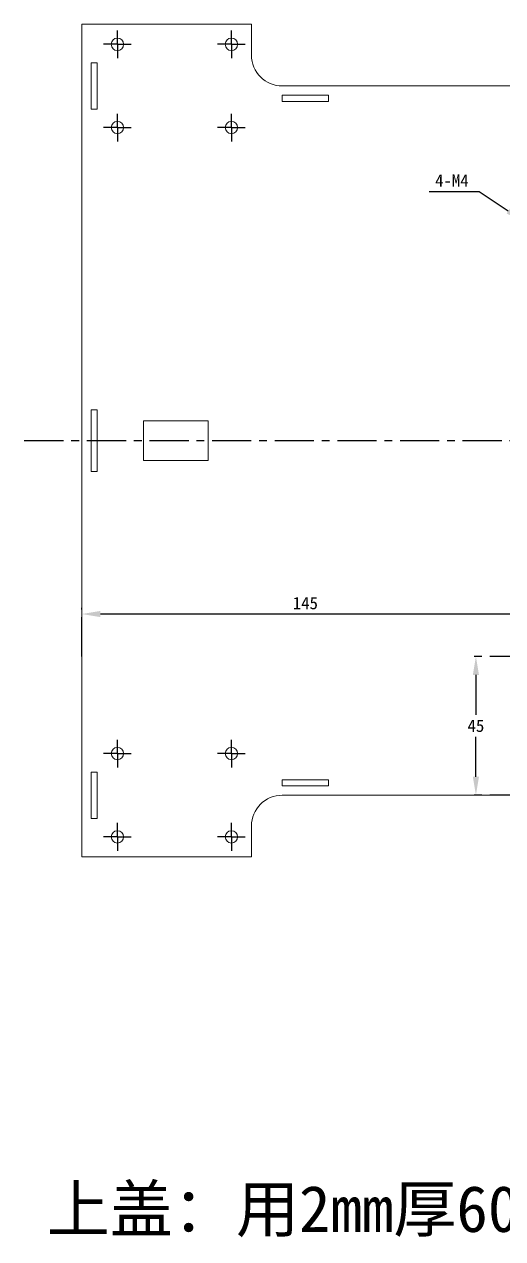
# Model space of a CAD drawing. Header units: millimetres. Extents: x -1259 to 2179, y 223 to 757.
# Drawn here: x -571.5 to -416.3, y 225.2 to 619 of the extents above; entities that cross this region are included whole.
import ezdxf

# ---------------------------------------------------------------- set-up
doc = ezdxf.new("R2010")
doc.units = ezdxf.units.MM
doc.header["$PDSIZE"] = -1
doc.linetypes.add('CENTERX2', pattern=[20.32, 12.7, -2.54, 2.54, -2.54])
doc.layers.add('10', color=7, linetype='Continuous')
doc.dimstyles.new('ISO-25', dxfattribs={"dimtxt": 2.5, "dimasz": 2.5, "dimexe": 1.25, "dimexo": 0.625, "dimtad": 1, "dimtxsty": 'Standard', "dimcen": 2.5, "dimadec": 0, "dimazin": 0, "dimtfac": 1, "dimtmove": 0, "dimatfit": 3, "dimfxl": 1, "dimarcsym": 0})

# ---------------------------------------------------------------- blocks, each defined once
blk = doc.blocks.new('SW_CENTERMARKSYMBOL_8')
at = {"layer": '10', "color": 0}
for p, q in [((0, 2.5), (0, 4.5)), ((-2.5, 0), (-4.5, 0)), ((0, 0), (-2.5, 0)), ((0, 0), (0, 2.5)), ((0, 0), (0, -2.5)), ((0, 0), (2.5, 0)), ((2.5, 0), (4.5, 0)), ((0, -2.5), (0, -4.5))]:
    blk.add_line(p, q, dxfattribs=at)
blk = doc.blocks.new('SW_CENTERMARKSYMBOL_9')
at = {"layer": '10', "color": 0}
for p, q in [((0, 2.5), (0, 4.5)), ((-2.5, 0), (-4.5, 0)), ((0, 0), (-2.5, 0)), ((0, 0), (0, 2.5)), ((0, 0), (0, -2.5)), ((0, 0), (2.5, 0)), ((2.5, 0), (4.5, 0)), ((0, -2.5), (0, -4.5))]:
    blk.add_line(p, q, dxfattribs=at)
blk = doc.blocks.new('SW_CENTERMARKSYMBOL_10')
at = {"layer": '10', "color": 0}
for p, q in [((0, 2.5), (0, 4.5)), ((-2.5, 0), (-4.5, 0)), ((0, 0), (-2.5, 0)), ((0, 0), (0, 2.5)), ((0, 0), (0, -2.5)), ((0, 0), (2.5, 0)), ((2.5, 0), (4.5, 0)), ((0, -2.5), (0, -4.5))]:
    blk.add_line(p, q, dxfattribs=at)
blk = doc.blocks.new('SW_CENTERMARKSYMBOL_11')
at = {"layer": '10', "color": 0}
for p, q in [((0, 2.5), (0, 4.5)), ((-2.5, 0), (-4.5, 0)), ((0, 0), (-2.5, 0)), ((0, 0), (0, 2.5)), ((0, 0), (0, -2.5)), ((0, 0), (2.5, 0)), ((2.5, 0), (4.5, 0)), ((0, -2.5), (0, -4.5))]:
    blk.add_line(p, q, dxfattribs=at)
blk = doc.blocks.new('SW_CENTERMARKSYMBOL_12')
at = {"layer": '10', "color": 0}
for p, q in [((0, 2.5), (0, 4.5)), ((-2.5, 0), (-4.5, 0)), ((0, 0), (-2.5, 0)), ((0, 0), (0, 2.5)), ((0, 0), (0, -2.5)), ((0, 0), (2.5, 0)), ((2.5, 0), (4.5, 0)), ((0, -2.5), (0, -4.5))]:
    blk.add_line(p, q, dxfattribs=at)
blk = doc.blocks.new('SW_CENTERMARKSYMBOL_13')
at = {"layer": '10', "color": 0}
for p, q in [((0, 2.5), (0, 4.5)), ((-2.5, 0), (-4.5, 0)), ((0, 0), (-2.5, 0)), ((0, 0), (0, 2.5)), ((0, 0), (0, -2.5)), ((0, 0), (2.5, 0)), ((2.5, 0), (4.5, 0)), ((0, -2.5), (0, -4.5))]:
    blk.add_line(p, q, dxfattribs=at)
blk = doc.blocks.new('SW_CENTERMARKSYMBOL_14')
at = {"layer": '10', "color": 0}
for p, q in [((0, 2.5), (0, 4.5)), ((-2.5, 0), (-4.5, 0)), ((0, 0), (-2.5, 0)), ((0, 0), (0, 2.5)), ((0, 0), (0, -2.5)), ((0, 0), (2.5, 0)), ((2.5, 0), (4.5, 0)), ((0, -2.5), (0, -4.5))]:
    blk.add_line(p, q, dxfattribs=at)
blk = doc.blocks.new('SW_CENTERMARKSYMBOL_15')
at = {"layer": '10', "color": 0}
for p, q in [((0, 2.5), (0, 4.5)), ((-2.5, 0), (-4.5, 0)), ((0, 0), (-2.5, 0)), ((0, 0), (0, 2.5)), ((0, 0), (0, -2.5)), ((0, 0), (2.5, 0)), ((2.5, 0), (4.5, 0)), ((0, -2.5), (0, -4.5))]:
    blk.add_line(p, q, dxfattribs=at)
blk = doc.blocks.new('SW_CENTERMARKSYMBOL_43')
at = {"layer": '10', "color": 0}
for p, q in [((0, 2.5), (0, 4.25)), ((-2.5, 0), (-4.25, 0)), ((0, 0), (-2.5, 0)), ((0, 0), (0, 2.5)), ((0, 0), (0, -2.5)), ((0, 0), (2.5, 0)), ((2.5, 0), (4.25, 0)), ((0, -2.5), (0, -4.25))]:
    blk.add_line(p, q, dxfattribs=at)
blk = doc.blocks.new('SW_CENTERMARKSYMBOL_44')
at = {"layer": '10', "color": 0}
for p, q in [((0, 2.5), (0, 4.5)), ((-2.5, 0), (-4.5, 0)), ((0, 0), (-2.5, 0)), ((0, 0), (0, 2.5)), ((0, 0), (0, -2.5)), ((0, 0), (2.5, 0)), ((2.5, 0), (4.5, 0)), ((0, -2.5), (0, -4.5))]:
    blk.add_line(p, q, dxfattribs=at)
blk = doc.blocks.new('SW_CENTERMARKSYMBOL_45')
at = {"layer": '10', "color": 0}
for p, q in [((0, 2.5), (0, 4.5)), ((-2.5, 0), (-4.5, 0)), ((0, 0), (-2.5, 0)), ((0, 0), (0, 2.5)), ((0, 0), (0, -2.5)), ((0, 0), (2.5, 0)), ((2.5, 0), (4.5, 0)), ((0, -2.5), (0, -4.5))]:
    blk.add_line(p, q, dxfattribs=at)
blk = doc.blocks.new('SW_CENTERMARKSYMBOL_46')
at = {"layer": '10', "color": 0}
for p, q in [((0, 2.5), (0, 4.5)), ((-2.5, 0), (-4.5, 0)), ((0, 0), (-2.5, 0)), ((0, 0), (0, 2.5)), ((0, 0), (0, -2.5)), ((0, 0), (2.5, 0)), ((2.5, 0), (4.5, 0)), ((0, -2.5), (0, -4.5))]:
    blk.add_line(p, q, dxfattribs=at)
blk = doc.blocks.new('SW_CENTERMARKSYMBOL_47')
at = {"layer": '10', "color": 0}
for p, q in [((0, 2.5), (0, 4.5)), ((-2.5, 0), (-4.5, 0)), ((0, 0), (-2.5, 0)), ((0, 0), (0, 2.5)), ((0, 0), (0, -2.5)), ((0, 0), (2.5, 0)), ((2.5, 0), (4.5, 0)), ((0, -2.5), (0, -4.5))]:
    blk.add_line(p, q, dxfattribs=at)
blk = doc.blocks.new('SW_CENTERMARKSYMBOL_48')
at = {"layer": '10', "color": 0}
for p, q in [((0, 2.5), (0, 4.5)), ((-2.5, 0), (-4.5, 0)), ((0, 0), (-2.5, 0)), ((0, 0), (0, 2.5)), ((0, 0), (0, -2.5)), ((0, 0), (2.5, 0)), ((2.5, 0), (4.5, 0)), ((0, -2.5), (0, -4.5))]:
    blk.add_line(p, q, dxfattribs=at)
blk = doc.blocks.new('SW_CENTERMARKSYMBOL_49')
at = {"layer": '10', "color": 0}
for p, q in [((0, 2.5), (0, 4.5)), ((-2.5, 0), (-4.5, 0)), ((0, 0), (-2.5, 0)), ((0, 0), (0, 2.5)), ((0, 0), (0, -2.5)), ((0, 0), (2.5, 0)), ((2.5, 0), (4.5, 0)), ((0, -2.5), (0, -4.5))]:
    blk.add_line(p, q, dxfattribs=at)
blk = doc.blocks.new('SW_CENTERMARKSYMBOL_50')
at = {"layer": '10', "color": 0}
for p, q in [((0, 2.5), (0, 4.5)), ((-2.5, 0), (-4.5, 0)), ((0, 0), (-2.5, 0)), ((0, 0), (0, 2.5)), ((0, 0), (0, -2.5)), ((0, 0), (2.5, 0)), ((2.5, 0), (4.5, 0)), ((0, -2.5), (0, -4.5))]:
    blk.add_line(p, q, dxfattribs=at)
blk = doc.blocks.new('*D166')
at = {"color": 3, "lineweight": -2, "transparency": 16777216}
for p, q in [((-440.07, 564.8), (-423.88, 564.8)), ((-423.88, 564.8), (-414.44, 558.47)), ((-406.13, 552.9), (-409.45, 555.13)), ((-401.15, 549.56), (-396.16, 546.21))]:
    blk.add_line(p, q, dxfattribs=at)
at = {"color": 3, "linetype": 'CENTERX2', "transparency": 16777216}
for points in [[(-413.88, 559.3), (-414.99, 557.64), (-409.45, 555.13)], [(-400.59, 550.39), (-401.7, 548.72), (-406.13, 552.9)]]:
    blk.add_solid(points, dxfattribs=at)
at = {"layer": 'Defpoints', "color": 0, "linetype": 'CENTERX2', "transparency": 16777216}
for p in [(-409.45, 555.13), (-406.13, 552.9)]:
    blk.add_point(p, dxfattribs=at)
at = {"color": 3, "linetype": 'CENTERX2', "transparency": 16777216, "insert": (-432.74, 568.33), "char_height": 4, "attachment_point": 5}
blk.add_mtext('4-M4', dxfattribs=at)
blk = doc.blocks.new('*D169')
at = {"color": 3, "linetype": 'CENTERX2', "lineweight": -2, "transparency": 16777216}
for p, q in [((-407.79, 414.01), (-426.95, 414.01)), ((-407.79, 369.01), (-426.95, 369.01))]:
    blk.add_line(p, q, dxfattribs=at)
at = {"color": 3, "lineweight": -2, "transparency": 16777216}
for p, q in [((-424.95, 408.01), (-424.95, 395.04)), ((-424.95, 375.01), (-424.95, 387.99))]:
    blk.add_line(p, q, dxfattribs=at)
at = {"color": 3, "linetype": 'CENTERX2', "transparency": 16777216}
for points in [[(-425.95, 408.01), (-423.95, 408.01), (-424.95, 414.01)], [(-425.95, 375.01), (-423.95, 375.01), (-424.95, 369.01)]]:
    blk.add_solid(points, dxfattribs=at)
at = {"layer": 'Defpoints', "color": 0, "linetype": 'CENTERX2', "transparency": 16777216}
for p in [(-407.79, 414.01), (-424.95, 369.01), (-407.79, 369.01)]:
    blk.add_point(p, dxfattribs=at)
at = {"color": 3, "linetype": 'CENTERX2', "transparency": 16777216, "insert": (-424.95, 391.51), "char_height": 4, "attachment_point": 5}
blk.add_mtext('45', dxfattribs=at)
blk = doc.blocks.new('*D170')
at = {"color": 3, "linetype": 'CENTERX2', "lineweight": -2, "transparency": 16777216}
for p, q in [((-552.79, 414.01), (-552.79, 429.77)), ((-407.79, 414.01), (-407.79, 429.77))]:
    blk.add_line(p, q, dxfattribs=at)
at = {"color": 3, "lineweight": -2, "transparency": 16777216}
blk.add_line((-413.79, 427.77), (-546.79, 427.77), dxfattribs=at)
at = {"color": 3, "linetype": 'CENTERX2', "transparency": 16777216}
for points in [[(-546.79, 428.77), (-546.79, 426.77), (-552.79, 427.77)], [(-413.79, 428.77), (-413.79, 426.77), (-407.79, 427.77)]]:
    blk.add_solid(points, dxfattribs=at)
at = {"layer": 'Defpoints', "color": 0, "linetype": 'CENTERX2', "transparency": 16777216}
for p in [(-552.79, 427.77), (-552.79, 414.01), (-407.79, 414.01)]:
    blk.add_point(p, dxfattribs=at)
at = {"color": 3, "linetype": 'CENTERX2', "transparency": 16777216, "insert": (-480.29, 431.29), "char_height": 4, "attachment_point": 5}
blk.add_mtext('145', dxfattribs=at)

msp = doc.modelspace()

# ---------------------------------------------------------------- linework, layer by layer
at = {"color": 7, "linetype": 'Continuous', "lineweight": 15}
for p, q in [((-552.791, 349.012), (-552.791, 619.012)), ((-552.791, 619.012), (-497.791, 619.012)), ((-497.791, 619.012), (-497.791, 609.012)), ((-549.791, 606.512), (-547.791, 606.512)), ((-549.791, 591.512), (-549.791, 606.512)), ((-547.791, 606.512), (-547.791, 591.512)), ((-487.791, 599.012), (-377.791, 599.012)), ((-487.791, 596.012), (-472.791, 596.012)), ((-487.791, 594.012), (-487.791, 596.012)), ((-472.791, 596.012), (-472.791, 594.012)), ((-547.791, 591.512), (-549.791, 591.512)), ((-472.791, 594.012), (-487.791, 594.012)), ((-549.791, 494.012), (-547.791, 494.012)), ((-549.791, 474.012), (-549.791, 494.012)), ((-547.791, 494.012), (-547.791, 474.012)), ((-532.791, 490.462), (-532.791, 477.562)), ((-511.791, 490.462), (-532.791, 490.462)), ((-511.791, 477.562), (-511.791, 490.462)), ((-532.791, 477.562), (-511.791, 477.562)), ((-547.791, 474.012), (-549.791, 474.012)), ((-549.791, 376.512), (-547.791, 376.512)), ((-549.791, 361.512), (-549.791, 376.512)), ((-547.791, 376.512), (-547.791, 361.512)), ((-487.791, 372.012), (-487.791, 374.012)), ((-487.791, 374.012), (-472.791, 374.012)), ((-472.791, 372.012), (-487.791, 372.012)), ((-472.791, 374.012), (-472.791, 372.012)), ((-487.791, 369.012), (-377.791, 369.012)), ((-547.791, 361.512), (-549.791, 361.512)), ((-497.791, 349.012), (-497.791, 359.012)), ((-497.791, 349.012), (-552.791, 349.012))]:
    msp.add_line(p, q, dxfattribs=at)
at = {"color": 1, "linetype": 'CENTERX2'}
msp.add_line((-571.494, 484.012), (-117.221, 484.012), dxfattribs=at)
at = {"color": 7, "linetype": 'Continuous', "lineweight": 15}
for centre in [(-541.291, 612.512), (-504.291, 612.512), (-541.291, 585.512), (-504.291, 585.512), (-541.291, 382.512), (-504.291, 382.512), (-541.291, 355.512), (-504.291, 355.512)]:
    msp.add_circle(centre, 2, dxfattribs=at)
for centre, start, end in [((-487.791, 609.012), 180, 270), ((-487.791, 359.012), 90, 180)]:
    msp.add_arc(centre, 10, start, end, dxfattribs=at)

# ---------------------------------------------------------------- block references
at = {"layer": '10'}
for name, p in [('SW_CENTERMARKSYMBOL_15', (-541.291, 612.512)), ('SW_CENTERMARKSYMBOL_50', (-541.291, 612.512)), ('SW_CENTERMARKSYMBOL_12', (-504.291, 612.512)), ('SW_CENTERMARKSYMBOL_47', (-504.291, 612.512)), ('SW_CENTERMARKSYMBOL_14', (-541.291, 585.512)), ('SW_CENTERMARKSYMBOL_49', (-541.291, 585.512)), ('SW_CENTERMARKSYMBOL_13', (-504.291, 585.512)), ('SW_CENTERMARKSYMBOL_48', (-504.291, 585.512)), ('SW_CENTERMARKSYMBOL_10', (-541.291, 382.512)), ('SW_CENTERMARKSYMBOL_45', (-541.291, 382.512)), ('SW_CENTERMARKSYMBOL_9', (-504.291, 382.512)), ('SW_CENTERMARKSYMBOL_44', (-504.291, 382.512)), ('SW_CENTERMARKSYMBOL_11', (-541.291, 355.512)), ('SW_CENTERMARKSYMBOL_46', (-541.291, 355.512)), ('SW_CENTERMARKSYMBOL_8', (-504.291, 355.512)), ('SW_CENTERMARKSYMBOL_43', (-504.291, 355.512))]:
    msp.add_blockref(name, p, dxfattribs=at)

# ---------------------------------------------------------------- texts
at = {"color": 1, "linetype": 'CENTERX2', "insert": (-564.2, 242.379), "char_height": 15, "attachment_point": 1}
msp.add_mtext_dynamic_manual_height_columns('{\\fSimSun|b0|i0|c134|p2;\\C40;\\c3266552;上盖：用2mm厚6061铝板加工，数量1个}', width=490.11574, gutter_width=17.5, heights=[0], dxfattribs=at)

# ---------------------------------------------------------------- dimensions: what is measured, and where the dimension line sits
at = {"color": 1, "linetype": 'CENTERX2'}
dim = msp.add_diameter_dim_2p(p1=(-406.13, 552.898), p2=(-409.452, 555.126), text='4-M4', dimstyle='ISO-25', override={"dimtxt": 4, "dimasz": 6, "dimexe": 2, "dimexo": 0, "dimgap": 1.524, "dimtih": 1, "dimtoh": 1, "dimclrd": 3, "dimclre": 3, "dimclrt": 3, "dimadec": 2, "dimtzin": 0}, dxfattribs=at)
dim.commit()
dim.dimension.update_dxf_attribs({"geometry": '*D166', "text_midpoint": (-432.739, 564.804), "dimtype": 163})
dim = msp.add_linear_dim(base=(-552.791, 427.765), p1=(-407.791, 414.012), p2=(-552.791, 414.012), dimstyle='ISO-25', override={"dimtxt": 4, "dimasz": 6, "dimexe": 2, "dimexo": 0, "dimgap": 1.524, "dimtih": 1, "dimtoh": 1, "dimclrd": 3, "dimclre": 3, "dimclrt": 3, "dimadec": 2, "dimtzin": 0}, dxfattribs=at)
dim.commit()
dim.dimension.update_dxf_attribs({"geometry": '*D170', "text_midpoint": (-480.291, 431.289)})
dim = msp.add_linear_dim(base=(-424.953, 369.012), p1=(-407.791, 414.012), p2=(-407.791, 369.012), angle=90, dimstyle='ISO-25', override={"dimtxt": 4, "dimasz": 6, "dimexe": 2, "dimexo": 0, "dimgap": 1.524, "dimtih": 1, "dimtoh": 1, "dimclrd": 3, "dimclre": 3, "dimclrt": 3, "dimadec": 2, "dimtzin": 0}, dxfattribs=at)
dim.commit()
dim.dimension.update_dxf_attribs({"geometry": '*D169', "text_midpoint": (-424.953, 391.512)})

doc.saveas('drawing.dxf')
